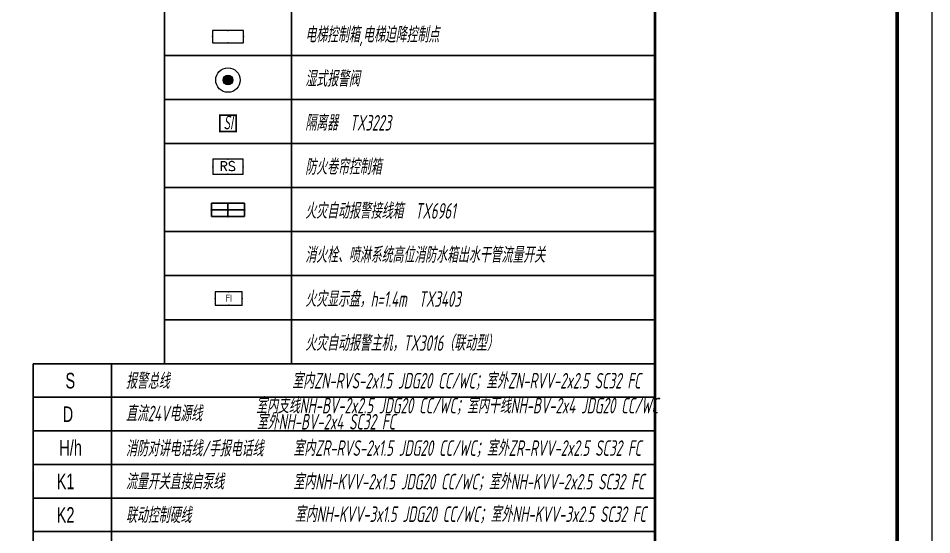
# Model space of a CAD drawing. Extents: x 3774419 to 4775970, y -926964 to 2266.
# Drawn here: x 4114412 to 4140817, y -674180 to -659261 of the extents above; entities that cross this region are included whole.
import ezdxf
from ezdxf.enums import TextEntityAlignment as Align

# ---------------------------------------------------------------- set-up
doc = ezdxf.new("R2010")
doc.units = 0
doc.header["$LTSCALE"] = 1000
doc.header["$MEASUREMENT"] = 0
doc.layers.get('0').update_dxf_attribs({"linetype": 'CONTINUOUS'})
for name, color, linetype in [('!!电气', 1, 'CONTINUOUS'), ('1-弱电', 3, 'CONTINUOUS'), ('DIM-照明', 7, 'CONTINUOUS'), ('EQUIP-箱柜', 3, 'CONTINUOUS')]:
    doc.layers.add(name, color=color, linetype=linetype)
doc.layers.add('EQUIP-消防', color=3, linetype='CONTINUOUS', lineweight=20)
doc.layers.add('图框', color=147, linetype='CONTINUOUS', lineweight=20)
doc.styles.add('_TCH_LABEL', font='COMPLEX', dxfattribs={"bigfont": 'GBCBIG'})
doc.styles.add('_TEL_DIM', font='SIMPLEX', dxfattribs={"width": 0.8, "height": 3.5, "bigfont": 'HZTXT'})
doc.styles.add('HZTXT', font='gbeitc.shx', dxfattribs={"width": 0.8, "height": 400, "bigfont": 'hztxt.shx'})
doc.styles.get("Standard").update_dxf_attribs({"font": 'gbenor.shx', "bigfont": 'gbcbig.shx'})
doc.styles.add('zjdz', font='zjdz-s.shx', dxfattribs={"width": 0.7, "bigfont": 'zjdz.shx'})

# ---------------------------------------------------------------- blocks, each defined once
blk = doc.blocks.new('报警阀')
at = {"const_width": 100}
blk.add_lwpolyline([(-50, 0, 1), (50, 0, 1)], format="xyb", close=True, dxfattribs=at)
for radius in [250, 100]:
    blk.add_circle((0, 0), radius)
blk = doc.blocks.new('A$C4AF22C5A')
at = {"layer": '1-弱电', "const_width": 42.4}
blk.add_lwpolyline([(199, -216), (199, 255), (-272, 255), (-272, -216)], close=True, dxfattribs=at)
at = {"layer": '1-弱电', "style": 'HZTXT', "width": 0.7}
blk.add_text('SI', height=400, dxfattribs=at).set_placement((-166, -157))
blk = doc.blocks.new('$equip$00001413')
for p, q in [((0.75, 0.6), (-0.75, 0.6)), ((-0.75, 0.6), (-0.75, 0)), ((0.75, 0), (0.75, 0.6)), ((-0.75, 0), (0.75, 0))]:
    blk.add_line(p, q)
for p in [(0, 0.6), (-0.75, 0.3), (0, 0), (0.75, 0.3)]:
    blk.add_point(p)
at = {"style": '_TCH_LABEL', "flags": 9}
blk.add_attdef('A', (0, 0), '', height=0.00002, dxfattribs=at)
blk = doc.blocks.new('$equip$00002460')
for p, q in [((0.65, 0.65), (-0.65, 0.65)), ((-0.65, 0.65), (-0.65, 0)), ((0.65, 0), (0.65, 0.65)), ((-0.65, 0), (0.65, 0))]:
    blk.add_line(p, q)
at = {"const_width": 0.04}
blk.add_lwpolyline([(-0.65, 0.65), (-0.65, 0), (0.65, 0), (0.65, 0.65), (-0.65, 0.65), (-0.65, 0)], dxfattribs=at)
for p in [(0, 0.65), (-0.65, 0.325), (0.65, 0.325), (0, 0)]:
    blk.add_point(p)
at = {"color": 7, "style": '_TEL_DIM'}
blk.add_attdef('$TEXT$', text='', height=0.4, dxfattribs=at).set_placement((-0.014, 0.343), align=Align.MIDDLE_CENTER)
at = {"color": 7, "style": '_TEL_DIM', "flags": 1}
blk.add_attdef('A', text='', height=0.00002, dxfattribs=at).set_placement((0, 0), align=Align.MIDDLE_CENTER)
blk = doc.blocks.new('$equip$00002779')
for p, q in [((0.65, 0.65), (-0.65, 0.65)), ((-0.65, 0.65), (-0.65, 0)), ((0.65, 0), (0.65, 0.65)), ((-0.65, 0), (0.65, 0))]:
    blk.add_line(p, q)
at = {"const_width": 0.04}
blk.add_lwpolyline([(-0.65, 0.65), (-0.65, 0), (0.65, 0), (0.65, 0.65), (-0.65, 0.65), (-0.65, 0)], dxfattribs=at)
for p in [(0, 0.65), (-0.65, 0.325), (0, 0), (0.65, 0.325)]:
    blk.add_point(p)
at = {"color": 7}
blk.add_attdef('$TEXT$', text='', height=0.34, dxfattribs=at).set_placement((0.006, 0.343), align=Align.MIDDLE_CENTER)
at = {"color": 7, "flags": 1}
for tag, height, p in [('B', 0.4, (0.905, 0.246)), ('A', 0.00002, (0, 0))]:
    blk.add_attdef(tag, text='', height=height, dxfattribs=at).set_placement(p, align=Align.MIDDLE_CENTER)
blk = doc.blocks.new('$equip$00001423')
for p, q in [((0.75, 0.6), (-0.75, 0.6)), ((-0.75, 0.6), (-0.75, 0)), ((0, 0), (0, 0.6)), ((0.75, 0), (0.75, 0.6)), ((-0.75, 0.3), (0.75, 0.3)), ((-0.75, 0), (0.75, 0))]:
    blk.add_line(p, q)
for p in [(0, 0.6), (-0.75, 0.3), (0, 0), (0.75, 0.3)]:
    blk.add_point(p)
at = {"style": '_TCH_LABEL', "flags": 9}
blk.add_attdef('A', (0, 0), '', height=0.00002, dxfattribs=at)
blk = doc.blocks.new('A$C1435328E')
at = {"layer": '图框', "const_width": 70}
blk.add_lwpolyline([(-7000, -700), (-7000, 56700)], dxfattribs=at)

msp = doc.modelspace()

# ---------------------------------------------------------------- linework, layer by layer
at = {"layer": 'DIM-照明', "color": 7}
for p, q in [((4118636.8, -631063.1, 0), (4118636.8, -669241.1)), ((4122310.6, -669241.1), (4122310.6, -631063.1, 0)), ((4118636.8, -660332.9, 0), (4132833.8, -660332.9, 0)), ((4118636.8, -661605.5, 0), (4132833.8, -661605.5, 0)), ((4118636.8, -662878.1, 0), (4132833.8, -662878.1, 0)), ((4118636.8, -664150.7, 0), (4132833.8, -664150.7, 0)), ((4118636.8, -665423.3, 0), (4132833.8, -665423.3, 0)), ((4118636.8, -666695.9, 0), (4132833.8, -666695.9, 0)), ((4118636.8, -667968.5, 0), (4132833.8, -667968.5, 0)), ((4114845, -669241.1), (4114845, -683592.4, 0)), ((4114845, -669241.1), (4132833.8, -669241.1)), ((4117106.9, -678451.8, 0), (4117106.9, -669241.1)), ((4118636.8, -669241.1), (4132833.8, -669241.1)), ((4114845, -670211.2, 0), (4132833.8, -670211.2, 0)), ((4114845, -671181.3, 0), (4132833.8, -671181.3, 0)), ((4114845, -671181.3, 0), (4132833.8, -671181.3, 0)), ((4114845, -672151.4, 0), (4132833.8, -672151.4, 0)), ((4114845, -672151.4, 0), (4132833.8, -672151.4, 0)), ((4114845, -673121.5, 0), (4132833.8, -673121.5, 0)), ((4114845, -673121.5, 0), (4132833.8, -673121.5, 0)), ((4114845, -674091.6, 0), (4132833.8, -674091.6, 0)), ((4114845, -674091.6, 0), (4132833.8, -674091.6, 0))]:
    msp.add_line(p, q, dxfattribs=at)
for points in [[(4118636.8, -630963.9), (4132817.5, -630963.9), (4132833.8, -669241.1)], [(4132833.8, -669241.1), (4132833.8, -683592.4)]]:
    msp.add_lwpolyline(points, dxfattribs=at)
at = {"layer": '图框'}
msp.add_lwpolyline([(4056717.5, -629963.9), (4140817.5, -629963.9), (4140817.5, -689363.9), (4056717.5, -689363.9)], close=True, dxfattribs=at)
at = {"layer": '图框', "const_width": 100}
msp.add_lwpolyline([(4139817.5, -688363.9), (4139817.5, -630963.9), (4059217.5, -630963.9), (4059217.5, -688363.9)], close=True, dxfattribs=at)

# ---------------------------------------------------------------- block references
at = {"layer": '!!电气'}
msp.add_blockref('A$C1435328E', (4139817.5, -687663.9), dxfattribs=at)
at = {"layer": 'EQUIP-消防', "color": 7, "extrusion": (-9.82765e-22, 1.99412e-09, 1)}
for name, p, xscale, yscale, zscale in [('$equip$00001413', (4120473.7, -659969.3, 0), 600, 600, 600), ('报警阀', (4120473.7, -661045.9, 0), 1.414000034332275, 1.414000034332275, 1.414000034332275), ('报警阀', (4120473.7, -661045.9, 0), 1.414000034332275, 1.414000034332275, 1.414000034332275)]:
    msp.add_blockref(name, p, dxfattribs=dict(at, xscale=xscale, yscale=yscale, zscale=zscale))
msp.add_blockref('A$C4AF22C5A', (4120510.3, -662316.2, 0), dxfattribs=at)
at = {"layer": 'EQUIP-消防', "color": 1, "extrusion": (-9.82765e-22, 1.99412e-09, 1)}
ref = msp.add_blockref('$equip$00002460', (4120473.7, -663768.6, 0), dxfattribs=dict(at, xscale=676, yscale=676, zscale=676))
ref.add_attrib('$TEXT$', 'RS', dxfattribs={"layer": '0', "color": 7, "height": 270.4, "rotation": 0, "style": '_TEL_DIM'}).set_placement((4120464.2, -663536.6, 0), align=Align.MIDDLE_CENTER)
at = {"layer": 'EQUIP-消防', "color": 2, "xscale": 600, "yscale": 600, "zscale": 600, "rotation": 8.49766675240212e-07}
msp.add_blockref('$equip$00002779', (4120497.2, -667551.6, 0), dxfattribs=at).add_auto_attribs({'$TEXT$': 'FI'})
at = {"layer": 'EQUIP-箱柜', "xscale": 640, "yscale": 640, "zscale": 640, "rotation": 180}
msp.add_blockref('$equip$00001423', (4120474.3, -664604.5, 0), dxfattribs=at)

# ---------------------------------------------------------------- texts
at = {"layer": 'DIM-照明', "color": 7, "width": 0.7}
for s, style, p in [('电梯控制箱,电梯迫降控制点', 'HZTXT', (4122705.4, -659960.6, 0)), ('湿式报警阀', 'HZTXT', (4122705.4, -661233.2, 0)), ('隔离器  TX3223', 'HZTXT', (4122705.4, -662505.8, 0)), ('防火卷帘控制箱', 'HZTXT', (4122705.4, -663778.4, 0)), ('火灾自动报警接线箱  TX6961', 'HZTXT', (4122705.4, -665051, 0)), ('消火栓、喷淋系统高位消防水箱出水干管流量开关', 'HZTXT', (4122705.4, -666323.6, 0)), ('S', 'zjdz', (4115775.3, -669954.2, 0)), ('报警总线', 'HZTXT', (4117521.7, -669964.3, 0)), ('直流24V电源线', 'HZTXT', (4117521.7, -670903.1, 0)), ('D', 'zjdz', (4115694.8, -670924.3, 0)), ('H/h', 'zjdz', (4115597, -671894.4, 0)), ('消防对讲电话线/手报电话线', 'HZTXT', (4117521.7, -671916.4, 0)), ('K1', 'zjdz', (4115522.4, -672864.5, 0)), ('流量开关直接启泵线', 'HZTXT', (4117521.7, -672871.7, 0)), ('联动控制硬线', 'HZTXT', (4117521.7, -673841.8, 0)), ('K2', 'zjdz', (4115522.4, -673834.6, 0))]:
    msp.add_text(s, height=450, rotation=0, dxfattribs=dict(at, style=style)).set_placement(p)
at = {"layer": 'DIM-照明', "color": 7, "style": 'HZTXT', "width": 0.7}
for s, p in [('火灾显示盘，h=1.4m  TX3403', (4122705.4, -667596.2, 0)), ('火灾自动报警主机，TX3016（联动型）', (4122705.4, -668868.8, 0)), ('室内ZN-RVS-2x1.5 JDG20 CC/WC；室外ZN-RVV-2x2.5 SC32 FC', (4122329.6, -669957.2, 0)), ('室内支线NH-BV-2x2.5 JDG20 CC/WC；室内干线NH-BV-2x4 JDG20 CC/WC', (4121284.7, -670675.3, 0)), ('室外NH-BV-2x4 SC32 FC', (4121307.2, -671142.1, 0)), ('室内ZR-RVS-2x1.5 JDG20 CC/WC；室外ZR-RVV-2x2.5 SC32 FC', (4122362.3, -671902.8, 0)), ('室内NH-KVV-2x1.5 JDG20 CC/WC；室外NH-KVV-2x2.5 SC32 FC', (4122362.3, -672872.9, 0)), ('室内NH-KVV-3x1.5 JDG20 CC/WC；室外NH-KVV-3x2.5 SC32 FC', (4122403.6, -673812, 0))]:
    msp.add_text(s, height=450, dxfattribs=at).set_placement(p)

doc.saveas('drawing.dxf')
